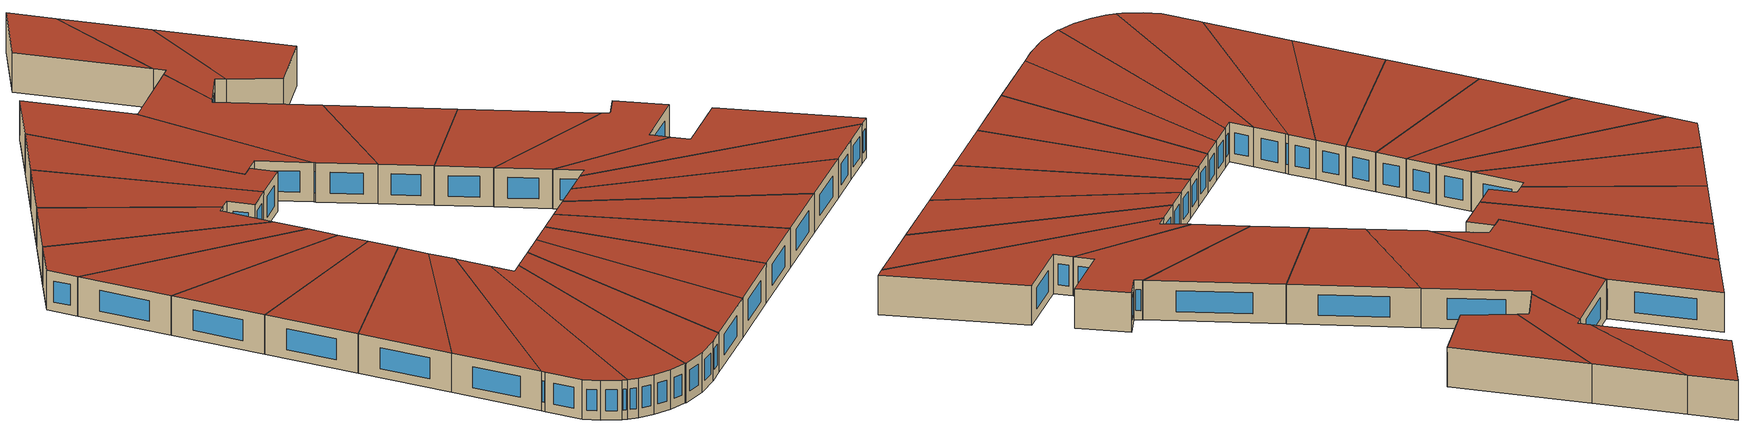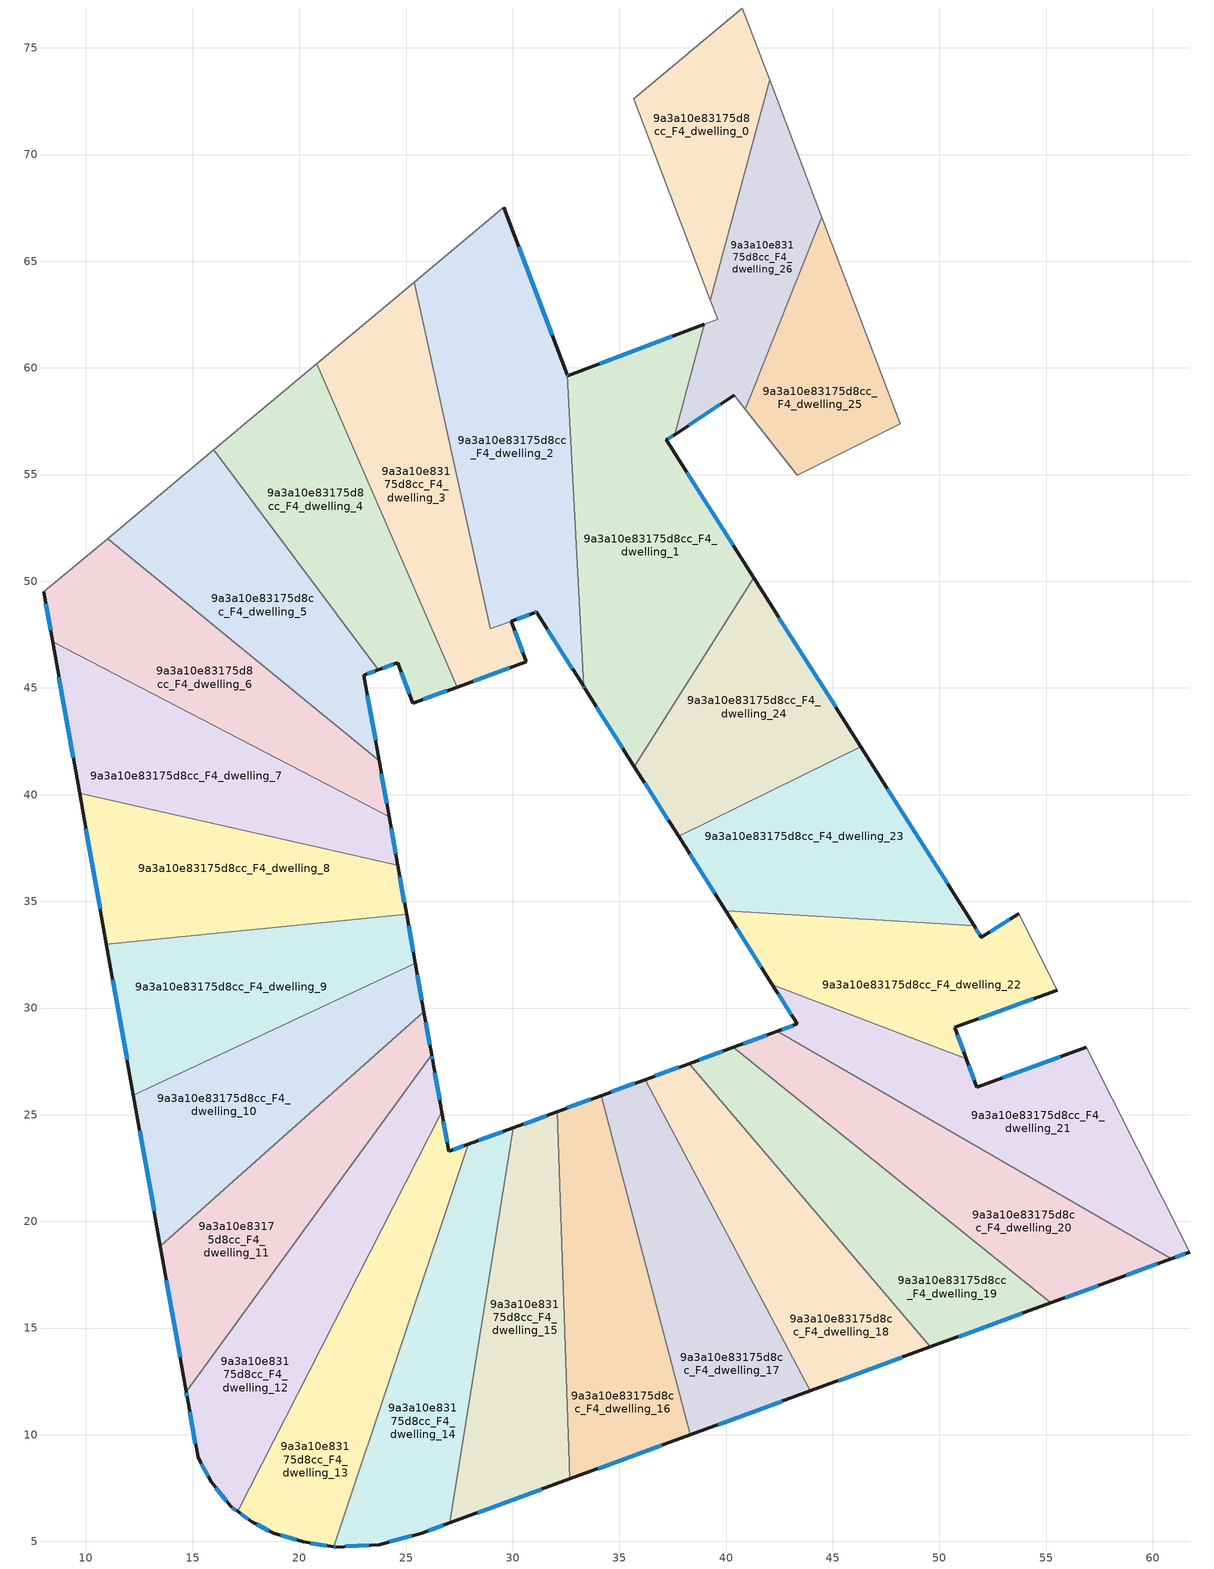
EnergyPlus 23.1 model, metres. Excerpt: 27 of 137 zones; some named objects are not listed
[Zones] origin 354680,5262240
9a3a10e83175d8cc_F4_dwelling_0
 floor to 9a3a10e83175d8cc_F3_dwelling_0 (EU_floor_Construction): 40.77,76.87 42.04,73.51 39.27,63.17 35.68,72.62 z12
 wall adiabatic (EU_wall_Construction): 42.04,73.51 40.77,76.87 35.68,72.62 39.27,63.17 z12:15
 wall to 9a3a10e83175d8cc_F4_dwelling_26 (EU_wall_Construction): 39.27,63.17 42.04,73.51 z12:15
 roof outside (EU_roof_Construction): 39.27,63.17 42.04,73.51 40.77,76.87 35.68,72.62 z15
9a3a10e83175d8cc_F4_dwelling_1
 floor to 9a3a10e83175d8cc_F3_dwelling_1 (EU_floor_Construction): 38.97,62.04 37.58,56.88 37.2,56.63 41.3,50.16 35.7,41.32 33.38,44.99 33.32,45.08 32.55,59.69 32.58,59.63 z12
 wall outside (EU_wall_Construction): 38.97,62.04 32.58,59.63 32.55,59.69 / 41.3,50.16 37.2,56.63 37.58,56.88 / 33.32,45.08 33.38,44.99 35.7,41.32 z12:15
 wall to 9a3a10e83175d8cc_F4_dwelling_2 (EU_wall_Construction): 32.55,59.69 33.32,45.08 z12:15
 wall to 9a3a10e83175d8cc_F4_dwelling_24 (EU_wall_Construction): 35.7,41.32 41.3,50.16 z12:15
 wall to 9a3a10e83175d8cc_F4_dwelling_26 (EU_wall_Construction): 37.58,56.88 38.97,62.04 z12:15
 window (EU_Window_Construction): 32.57,59.65 32.56,59.68 / 37.47,61.48 34.08,60.2 / 37.29,56.69 37.49,56.82 / 40.34,51.68 38.17,55.11 / 33.92,44.12 35.15,42.18 / 33.33,45.06 33.36,45.01 z12.7:14.3
 roof outside (EU_roof_Construction): 35.7,41.32 41.3,50.16 37.2,56.63 37.58,56.88 38.97,62.04 32.58,59.63 32.55,59.69 33.32,45.08 33.38,44.99 z15
9a3a10e83175d8cc_F4_dwelling_10
 floor to 9a3a10e83175d8cc_F3_dwelling_10 (EU_floor_Construction): 25.43,32.1 25.84,29.82 13.48,18.83 12.22,25.91 z12
 wall outside (EU_wall_Construction): 25.84,29.82 25.43,32.1 / 12.22,25.91 13.48,18.83 z12:15
 wall to 9a3a10e83175d8cc_F4_dwelling_11 (EU_wall_Construction): 13.48,18.83 25.84,29.82 z12:15
 wall to 9a3a10e83175d8cc_F4_dwelling_9 (EU_wall_Construction): 25.43,32.1 12.22,25.91 z12:15
 window (EU_Window_Construction): 25.74,30.35 25.53,31.57 / 12.52,24.25 13.19,20.49 z12.7:14.3
 roof outside (EU_roof_Construction): 25.84,29.82 25.43,32.1 12.22,25.91 13.48,18.83 z15
9a3a10e83175d8cc_F4_dwelling_11
 floor to 9a3a10e83175d8cc_F3_dwelling_11 (EU_floor_Construction): 25.84,29.82 26.2,27.8 14.7,12.02 13.48,18.83 z12
 wall outside (EU_wall_Construction): 26.2,27.8 25.84,29.82 / 13.48,18.83 14.7,12.02 z12:15
 wall to 9a3a10e83175d8cc_F4_dwelling_12 (EU_wall_Construction): 14.7,12.02 26.2,27.8 z12:15
 window (EU_Window_Construction): 26.11,28.27 25.92,29.34 / 13.77,17.23 14.41,13.62 z12.7:14.3
 roof outside (EU_roof_Construction): 14.7,12.02 26.2,27.8 25.84,29.82 13.48,18.83 z15
9a3a10e83175d8cc_F4_dwelling_12
 floor to 9a3a10e83175d8cc_F3_dwelling_12 (EU_floor_Construction): 26.2,27.8 26.24,27.53 26.67,25.14 17.1,6.41 16.78,6.64 15.87,7.79 15.25,8.91 14.74,11.75 14.7,12.02 z12
 wall outside (EU_wall_Construction): 14.7,12.02 14.74,11.75 15.25,8.91 15.87,7.79 16.78,6.64 17.1,6.41 / 26.67,25.14 26.24,27.53 26.2,27.8 z12:15
 wall to 9a3a10e83175d8cc_F4_dwelling_13 (EU_wall_Construction): 17.1,6.41 26.67,25.14 z12:15
 window (EU_Window_Construction): 14.86,11.08 15.13,9.58 / 14.71,11.96 14.73,11.81 / 26.23,27.59 26.21,27.73 / 26.57,25.7 26.34,26.97 / 16.86,6.59 17.03,6.46 / 16.08,7.52 16.57,6.91 / 15.4,8.65 15.72,8.05 z12.7:14.3
 roof outside (EU_roof_Construction): 17.1,6.41 26.67,25.14 26.24,27.53 26.2,27.8 14.7,12.02 14.74,11.75 15.25,8.91 15.87,7.79 16.78,6.64 z15
9a3a10e83175d8cc_F4_dwelling_13
 floor to 9a3a10e83175d8cc_F3_dwelling_13 (EU_floor_Construction): 26.67,25.14 27,23.28 27.92,23.61 21.62,4.75 20.19,4.98 18.81,5.38 17.77,5.93 17.1,6.41 z12
 wall outside (EU_wall_Construction): 17.1,6.41 17.77,5.93 18.81,5.38 20.19,4.98 21.62,4.75 / 27.92,23.61 27,23.28 26.67,25.14 z12:15
 wall to 9a3a10e83175d8cc_F4_dwelling_14 (EU_wall_Construction): 21.62,4.75 27.92,23.61 z12:15
 window (EU_Window_Construction): 18.01,5.8 18.56,5.51 / 17.26,6.3 17.61,6.04 / 26.92,23.72 26.75,24.7 / 27.7,23.53 27.22,23.36 / 20.53,4.92 21.29,4.8 / 19.13,5.28 19.87,5.07 z12.7:14.3
 roof outside (EU_roof_Construction): 21.62,4.75 27.92,23.61 27,23.28 26.67,25.14 17.1,6.41 17.77,5.93 18.81,5.38 20.19,4.98 z15
9a3a10e83175d8cc_F4_dwelling_14
 floor to 9a3a10e83175d8cc_F3_dwelling_14 (EU_floor_Construction): 30.02,24.38 27.05,5.87 25.73,5.38 23.74,4.86 21.7,4.74 21.62,4.75 27.92,23.61 z12
 wall outside (EU_wall_Construction): 21.62,4.75 21.7,4.74 23.74,4.86 25.73,5.38 27.05,5.87 / 30.02,24.38 27.92,23.61 z12:15
 wall to 9a3a10e83175d8cc_F4_dwelling_15 (EU_wall_Construction): 27.05,5.87 30.02,24.38 z12:15
 window (EU_Window_Construction): 22.18,4.77 23.26,4.83 / 21.64,4.75 21.68,4.74 / 29.53,24.2 28.41,23.79 / 26.04,5.5 26.74,5.75 / 24.21,4.98 25.27,5.26 z12.7:14.3
 roof outside (EU_roof_Construction): 27.05,5.87 30.02,24.38 27.92,23.61 21.62,4.75 21.7,4.74 23.74,4.86 25.73,5.38 z15
9a3a10e83175d8cc_F4_dwelling_15
 floor to 9a3a10e83175d8cc_F3_dwelling_15 (EU_floor_Construction): 32.08,25.14 32.68,7.93 27.05,5.87 30.02,24.38 z12
 wall outside (EU_wall_Construction): 32.08,25.14 30.02,24.38 / 27.05,5.87 32.68,7.93 z12:15
 wall to 9a3a10e83175d8cc_F4_dwelling_16 (EU_wall_Construction): 32.68,7.93 32.08,25.14 z12:15
 window (EU_Window_Construction): 31.6,24.96 30.51,24.56 / 28.37,6.35 31.36,7.44 z12.7:14.3
 roof outside (EU_roof_Construction): 32.68,7.93 32.08,25.14 30.02,24.38 27.05,5.87 z15
9a3a10e83175d8cc_F4_dwelling_16
 floor to 9a3a10e83175d8cc_F3_dwelling_16 (EU_floor_Construction): 34.14,25.89 38.31,9.99 32.68,7.93 32.08,25.14 z12
 wall outside (EU_wall_Construction): 34.14,25.89 32.08,25.14 / 32.68,7.93 38.31,9.99 z12:15
 wall to 9a3a10e83175d8cc_F4_dwelling_17 (EU_wall_Construction): 38.31,9.99 34.14,25.89 z12:15
 window (EU_Window_Construction): 33.66,25.71 32.57,25.31 / 34,8.41 36.99,9.51 z12.7:14.3
 roof outside (EU_roof_Construction): 38.31,9.99 34.14,25.89 32.08,25.14 32.68,7.93 z15
9a3a10e83175d8cc_F4_dwelling_17
 floor to 9a3a10e83175d8cc_F3_dwelling_17 (EU_floor_Construction): 36.2,26.64 43.95,12.05 38.31,9.99 34.14,25.89 z12
 wall outside (EU_wall_Construction): 36.2,26.64 34.14,25.89 / 38.31,9.99 43.95,12.05 z12:15
 wall to 9a3a10e83175d8cc_F4_dwelling_18 (EU_wall_Construction): 43.95,12.05 36.2,26.64 z12:15
 window (EU_Window_Construction): 35.72,26.47 34.63,26.07 / 39.64,10.47 42.62,11.57 z12.7:14.3
 roof outside (EU_roof_Construction): 43.95,12.05 36.2,26.64 34.14,25.89 38.31,9.99 z15
9a3a10e83175d8cc_F4_dwelling_18
 floor to 9a3a10e83175d8cc_F3_dwelling_18 (EU_floor_Construction): 38.27,27.4 49.58,14.12 43.95,12.05 36.2,26.64 z12
 wall outside (EU_wall_Construction): 38.27,27.4 36.2,26.64 / 43.95,12.05 49.58,14.12 z12:15
 wall to 9a3a10e83175d8cc_F4_dwelling_19 (EU_wall_Construction): 49.58,14.12 38.27,27.4 z12:15
 window (EU_Window_Construction): 37.78,27.22 36.69,26.82 / 45.27,12.54 48.26,13.63 z12.7:14.3
 roof outside (EU_roof_Construction): 49.58,14.12 38.27,27.4 36.2,26.64 43.95,12.05 z15
9a3a10e83175d8cc_F4_dwelling_19
 floor to 9a3a10e83175d8cc_F3_dwelling_19 (EU_floor_Construction): 55.21,16.18 49.58,14.12 38.27,27.4 40.33,28.15 z12
 wall outside (EU_wall_Construction): 40.33,28.15 38.27,27.4 / 49.58,14.12 55.21,16.18 z12:15
 wall to 9a3a10e83175d8cc_F4_dwelling_20 (EU_wall_Construction): 55.21,16.18 40.33,28.15 z12:15
 window (EU_Window_Construction): 39.84,27.98 38.75,27.58 / 50.9,14.6 53.89,15.69 z12.7:14.3
 roof outside (EU_roof_Construction): 55.21,16.18 40.33,28.15 38.27,27.4 49.58,14.12 z15
9a3a10e83175d8cc_F4_dwelling_2
 floor to 9a3a10e83175d8cc_F3_dwelling_2 (EU_floor_Construction): 29.58,67.53 32.55,59.69 33.32,45.08 31.11,48.56 31.03,48.54 28.95,47.78 25.39,64.02 z12
 wall outside (EU_wall_Construction): 29.94,48.14 31.03,48.54 31.11,48.56 33.32,45.08 / 32.55,59.69 29.58,67.53 z12:15
 wall to 9a3a10e83175d8cc_F4_dwelling_3 (EU_wall_Construction): 28.95,47.78 29.93,48.14 / 25.39,64.02 28.95,47.79 z12:15
 wall adiabatic (EU_wall_Construction): 29.58,67.53 25.39,64.02 z12:15
 window (EU_Window_Construction): 31.05,48.54 31.09,48.56 / 30.19,48.23 30.78,48.44 / 31.86,61.53 30.28,65.69 / 31.63,47.74 32.8,45.9 z12.7:14.3
 roof outside (EU_roof_Construction): 33.32,45.08 32.55,59.69 29.58,67.53 25.39,64.02 28.95,47.79 29.93,48.14 31.03,48.54 31.11,48.56 z15
9a3a10e83175d8cc_F4_dwelling_20
 floor to 9a3a10e83175d8cc_F3_dwelling_20 (EU_floor_Construction): 60.85,18.24 58.12,17.25 55.21,16.18 40.33,28.15 42.39,28.91 z12
 wall outside (EU_wall_Construction): 42.39,28.91 40.33,28.15 / 55.21,16.18 58.12,17.25 60.85,18.24 z12:15
 wall to 9a3a10e83175d8cc_F4_dwelling_21 (EU_wall_Construction): 60.85,18.24 42.39,28.91 z12:15
 window (EU_Window_Construction): 41.9,28.73 40.81,28.33 / 58.77,17.48 60.21,18 / 55.9,16.43 57.44,16.99 z12.7:14.3
 roof outside (EU_roof_Construction): 60.85,18.24 42.39,28.91 40.33,28.15 55.21,16.18 58.12,17.25 z15
9a3a10e83175d8cc_F4_dwelling_21
 floor to 9a3a10e83175d8cc_F3_dwelling_21 (EU_floor_Construction): 56.87,28.16 61.73,18.56 60.85,18.24 42.39,28.91 43.34,29.25 42.17,31.09 51.26,27.63 51.76,26.29 z12
 wall outside (EU_wall_Construction): 60.85,18.24 61.73,18.56 / 42.17,31.09 43.34,29.25 42.39,28.91 / 56.87,28.16 51.76,26.29 51.26,27.63 z12:15
 wall adiabatic (EU_wall_Construction): 61.73,18.56 56.87,28.16 z12:15
 wall to 9a3a10e83175d8cc_F4_dwelling_22 (EU_wall_Construction): 51.26,27.63 42.17,31.09 z12:15
 window (EU_Window_Construction): 61.06,18.31 61.52,18.48 / 43.11,29.17 42.61,28.99 / 42.45,30.66 43.06,29.69 / 51.64,26.6 51.37,27.32 / 55.67,27.72 52.96,26.73 z12.7:14.3
 roof outside (EU_roof_Construction): 61.73,18.56 56.87,28.16 51.76,26.29 51.26,27.63 42.17,31.09 43.34,29.25 42.39,28.91 60.85,18.24 z15
9a3a10e83175d8cc_F4_dwelling_22
 floor to 9a3a10e83175d8cc_F3_dwelling_22 (EU_floor_Construction): 53.71,34.41 55.52,30.84 50.72,29.09 51.26,27.63 42.17,31.09 39.98,34.56 51.63,33.85 51.97,33.31 z12
 wall outside (EU_wall_Construction): 51.26,27.63 50.72,29.09 55.52,30.84 / 39.98,34.56 42.17,31.09 / 53.71,34.41 51.97,33.31 51.63,33.85 z12:15
 wall adiabatic (EU_wall_Construction): 55.52,30.84 53.71,34.41 z12:15
 wall to 9a3a10e83175d8cc_F4_dwelling_23 (EU_wall_Construction): 51.63,33.85 39.98,34.56 z12:15
 window (EU_Window_Construction): 51.84,29.5 54.39,30.43 / 51.13,27.98 50.84,28.75 / 40.49,33.74 41.66,31.9 / 51.89,33.44 51.71,33.72 / 53.3,34.15 52.38,33.57 z12.7:14.3
 roof outside (EU_roof_Construction): 55.52,30.84 53.71,34.41 51.97,33.31 51.63,33.85 39.98,34.56 42.17,31.09 51.26,27.63 50.72,29.09 z15
9a3a10e83175d8cc_F4_dwelling_23
 floor to 9a3a10e83175d8cc_F3_dwelling_23 (EU_floor_Construction): 46.31,42.25 51.63,33.85 39.98,34.56 37.77,38.04 z12
 wall outside (EU_wall_Construction): 37.77,38.04 39.98,34.56 / 51.63,33.85 46.31,42.25 z12:15
 wall to 9a3a10e83175d8cc_F4_dwelling_24 (EU_wall_Construction): 46.31,42.25 37.77,38.04 z12:15
 window (EU_Window_Construction): 38.29,37.22 39.46,35.38 / 50.38,35.82 47.56,40.28 z12.7:14.3
 roof outside (EU_roof_Construction): 51.63,33.85 46.31,42.25 37.77,38.04 39.98,34.56 z15
9a3a10e83175d8cc_F4_dwelling_24
 floor to 9a3a10e83175d8cc_F3_dwelling_24 (EU_floor_Construction): 41.3,50.16 46.31,42.25 37.77,38.04 35.7,41.32 z12
 wall outside (EU_wall_Construction): 35.7,41.32 37.77,38.04 / 46.31,42.25 41.3,50.16 z12:15
 window (EU_Window_Construction): 36.19,40.55 37.29,38.81 / 45.13,44.11 42.48,48.3 z12.7:14.3
 roof outside (EU_roof_Construction): 46.31,42.25 41.3,50.16 35.7,41.32 37.77,38.04 z15
9a3a10e83175d8cc_F4_dwelling_25
 floor to 9a3a10e83175d8cc_F3_dwelling_25 (EU_floor_Construction): 44.49,67.07 48.16,57.39 43.33,54.98 40.9,58.07 z12
 wall adiabatic (EU_wall_Construction): 40.9,58.07 43.33,54.98 48.16,57.39 44.49,67.07 z12:15
 wall to 9a3a10e83175d8cc_F4_dwelling_26 (EU_wall_Construction): 44.49,67.07 40.9,58.07 z12:15
 roof outside (EU_roof_Construction): 48.16,57.39 44.49,67.07 40.9,58.07 43.33,54.98 z15
9a3a10e83175d8cc_F4_dwelling_26
 floor to 9a3a10e83175d8cc_F3_dwelling_26 (EU_floor_Construction): 42.04,73.51 44.49,67.07 40.9,58.07 40.39,58.73 37.58,56.88 38.97,62.04 39.6,62.29 39.27,63.17 z12
 wall outside (EU_wall_Construction): 37.58,56.88 40.39,58.73 z12:15
 wall adiabatic (EU_wall_Construction): 39.27,63.17 39.6,62.29 38.97,62.04 / 44.49,67.07 42.04,73.51 / 40.39,58.73 40.9,58.07 z12:15
 window (EU_Window_Construction): 38.24,57.31 39.73,58.29 z12.7:14.3
 roof outside (EU_roof_Construction): 40.9,58.07 44.49,67.07 42.04,73.51 39.27,63.17 39.6,62.29 38.97,62.04 37.58,56.88 40.39,58.73 z15
9a3a10e83175d8cc_F4_dwelling_3
 floor to 9a3a10e83175d8cc_F3_dwelling_3 (EU_floor_Construction): 25.39,64.02 28.95,47.78 29.93,48.14 30.63,46.23 27.4,45.04 20.8,60.19 z12
 wall outside (EU_wall_Construction): 27.4,45.04 30.63,46.23 29.93,48.14 z12:15
 wall to 9a3a10e83175d8cc_F4_dwelling_4 (EU_wall_Construction): 20.8,60.19 27.4,45.04 z12:15
 wall adiabatic (EU_wall_Construction): 25.39,64.02 20.8,60.19 z12:15
 window (EU_Window_Construction): 28.15,45.32 29.87,45.95 / 30.47,46.68 30.1,47.69 z12.7:14.3
 roof outside (EU_roof_Construction): 30.63,46.23 29.93,48.14 28.95,47.78 25.39,64.02 20.8,60.19 27.4,45.04 z15
9a3a10e83175d8cc_F4_dwelling_4
 floor to 9a3a10e83175d8cc_F3_dwelling_4 (EU_floor_Construction): 20.8,60.19 27.4,45.04 25.31,44.28 24.62,46.19 23.69,45.85 15.99,56.16 z12
 wall outside (EU_wall_Construction): 23.69,45.85 24.62,46.19 25.31,44.28 27.4,45.04 z12:15
 wall to 9a3a10e83175d8cc_F4_dwelling_5 (EU_wall_Construction): 15.99,56.16 23.69,45.85 z12:15
 wall adiabatic (EU_wall_Construction): 20.8,60.19 15.99,56.16 z12:15
 window (EU_Window_Construction): 25.8,44.46 26.91,44.86 / 24.78,45.74 25.15,44.73 / 23.9,45.93 24.4,46.11 z12.7:14.3
 roof outside (EU_roof_Construction): 27.4,45.04 20.8,60.19 15.99,56.16 23.69,45.85 24.62,46.19 25.31,44.28 z15
9a3a10e83175d8cc_F4_dwelling_5
 floor to 9a3a10e83175d8cc_F3_dwelling_5 (EU_floor_Construction): 15.99,56.16 23.69,45.85 23.03,45.61 23.74,41.6 11.01,52 z12
 wall outside (EU_wall_Construction): 23.74,41.6 23.03,45.61 23.69,45.85 z12:15
 wall to 9a3a10e83175d8cc_F4_dwelling_6 (EU_wall_Construction): 11.01,52 23.74,41.6 z12:15
 wall adiabatic (EU_wall_Construction): 15.99,56.16 11.01,52 z12:15
 window (EU_Window_Construction): 23.18,45.66 23.53,45.79 / 23.57,42.54 23.19,44.66 z12.7:14.3
 roof outside (EU_roof_Construction): 23.74,41.6 23.03,45.61 23.69,45.85 15.99,56.16 11.01,52 z15
9a3a10e83175d8cc_F4_dwelling_6
 floor to 9a3a10e83175d8cc_F3_dwelling_6 (EU_floor_Construction): 23.74,41.6 24.21,38.97 8.44,47.16 8.02,49.5 11.01,52 z12
 wall outside (EU_wall_Construction): 24.21,38.97 23.74,41.6 / 8.02,49.5 8.44,47.16 z12:15
 wall to 9a3a10e83175d8cc_F4_dwelling_7 (EU_wall_Construction): 8.44,47.16 24.21,38.97 z12:15
 wall adiabatic (EU_wall_Construction): 11.01,52 8.02,49.5 z12:15
 window (EU_Window_Construction): 24.1,39.59 23.85,40.98 / 8.12,48.95 8.34,47.71 z12.7:14.3
 roof outside (EU_roof_Construction): 24.21,38.97 23.74,41.6 11.01,52 8.02,49.5 8.44,47.16 z15
9a3a10e83175d8cc_F4_dwelling_7
 floor to 9a3a10e83175d8cc_F3_dwelling_7 (EU_floor_Construction): 24.21,38.97 24.61,36.68 9.7,40.08 8.44,47.16 z12
 wall outside (EU_wall_Construction): 24.61,36.68 24.21,38.97 / 8.44,47.16 9.7,40.08 z12:15
 wall to 9a3a10e83175d8cc_F4_dwelling_8 (EU_wall_Construction): 9.7,40.08 24.61,36.68 z12:15
 window (EU_Window_Construction): 24.52,37.22 24.3,38.43 / 8.74,45.49 9.4,41.74 z12.7:14.3
 roof outside (EU_roof_Construction): 24.61,36.68 24.21,38.97 8.44,47.16 9.7,40.08 z15
9a3a10e83175d8cc_F4_dwelling_8
 floor to 9a3a10e83175d8cc_F3_dwelling_8 (EU_floor_Construction): 24.61,36.68 25.02,34.39 10.96,32.99 9.7,40.08 z12
 wall outside (EU_wall_Construction): 25.02,34.39 24.61,36.68 / 9.7,40.08 10.96,32.99 z12:15
 wall to 9a3a10e83175d8cc_F4_dwelling_9 (EU_wall_Construction): 10.96,32.99 25.02,34.39 z12:15
 window (EU_Window_Construction): 24.93,34.93 24.71,36.14 / 10,38.41 10.66,34.66 z12.7:14.3
 roof outside (EU_roof_Construction): 25.02,34.39 24.61,36.68 9.7,40.08 10.96,32.99 z15
9a3a10e83175d8cc_F4_dwelling_9
 floor to 9a3a10e83175d8cc_F3_dwelling_9 (EU_floor_Construction): 25.02,34.39 25.43,32.1 12.22,25.91 10.96,32.99 z12
 wall outside (EU_wall_Construction): 25.43,32.1 25.02,34.39 / 10.96,32.99 12.22,25.91 z12:15
 window (EU_Window_Construction): 25.33,32.64 25.12,33.86 / 11.26,31.33 11.93,27.57 z12.7:14.3
 roof outside (EU_roof_Construction): 25.43,32.1 25.02,34.39 10.96,32.99 12.22,25.91 z15
[Building]
EU S2 Campaign: North Axis=0; Terrain=City; Solar Distribution=FullExterior
[Site:Location]
Budapest.Ferenc.Liszt.Intl.AP: Latitude=47.437; Longitude=19.256; Time Zone=1; Elevation=185
[SizingPeriod:WeatherFileDays]
AnnualSizingPeriod: Begin Month=1; Begin Day of Month=1; End Month=12; End Day of Month=31; Day of Week for Start Day=Monday; Use Weather File Daylight Saving Period=No; Use Weather File Rain and Snow Indicators=No
[MATERIAL]
EU_InternalMass_Material: Roughness=MediumRough; Thickness=0.1; Conductivity=1; Density=1800; Specific Heat=900; Thermal Absorptance=0.9; Solar Absorptance=0.7; Visible Absorptance=0.7
[MATERIAL:NOMASS] Roughness=MediumRough; Thermal Absorptance=0.9; Solar Absorptance=0.7; Visible Absorptance=0.7
Name | Thermal Resistance
EU_wall_NoMass | 0.832559
EU_roof_NoMass | 1.39638
EU_floor_NoMass | 0.872794
[WINDOWMATERIAL:SIMPLEGLAZINGSYSTEM]
EU_Window_SimpleGlazing: UFactor=2.79869; Solar Heat Gain Coefficient=0.75; Visible Transmittance=0.75
[CONSTRUCTION]
EU_wall_Construction: EU_wall_NoMass
EU_roof_Construction: EU_roof_NoMass
EU_floor_Construction: EU_floor_NoMass
EU_Window_Construction: EU_Window_SimpleGlazing
EU_InternalMass_Construction: EU_InternalMass_Material
[ZONE] Type=1; Multiplier=1; Ceiling Height=autocalculate; Floor Area=autocalculate; Part of Total Floor Area=Yes
Name | Volume
9a3a10e83175d8cc_F4_dwelling_0 | 128.708
9a3a10e83175d8cc_F4_dwelling_1 | 317.992
9a3a10e83175d8cc_F4_dwelling_10 | 201.113
9a3a10e83175d8cc_F4_dwelling_11 | 189.413
9a3a10e83175d8cc_F4_dwelling_12 | 212.826
9a3a10e83175d8cc_F4_dwelling_13; 9a3a10e83175d8cc_F4_dwelling_5 | 201.116
9a3a10e83175d8cc_F4_dwelling_14 | 201.137
9a3a10e83175d8cc_F4_dwelling_15 | 201.143
9a3a10e83175d8cc_F4_dwelling_16 | 201.108
9a3a10e83175d8cc_F4_dwelling_17 | 201.131
9a3a10e83175d8cc_F4_dwelling_18 | 201.117
9a3a10e83175d8cc_F4_dwelling_19 | 201.104
9a3a10e83175d8cc_F4_dwelling_2 | 294.99
9a3a10e83175d8cc_F4_dwelling_20 | 201.127
9a3a10e83175d8cc_F4_dwelling_21 | 222.108
9a3a10e83175d8cc_F4_dwelling_22 | 181.584
9a3a10e83175d8cc_F4_dwelling_23 | 199.7
9a3a10e83175d8cc_F4_dwelling_24 | 187.812
9a3a10e83175d8cc_F4_dwelling_25 | 132.708
9a3a10e83175d8cc_F4_dwelling_26 | 137.342
9a3a10e83175d8cc_F4_dwelling_3 | 208.362
9a3a10e83175d8cc_F4_dwelling_4 | 201.103
9a3a10e83175d8cc_F4_dwelling_6 | 201.129
9a3a10e83175d8cc_F4_dwelling_7 | 201.11
9a3a10e83175d8cc_F4_dwelling_8 | 201.157
9a3a10e83175d8cc_F4_dwelling_9 | 201.156
[INTERNALMASS] Construction=EU_InternalMass_Construction
Name | Zone or ZoneList | Surface Area
9a3a10e83175d8cc_F4_dwelling_0_EU_InternalMass | 9a3a10e83175d8cc_F4_dwelling_0 | 42.903
9a3a10e83175d8cc_F4_dwelling_1_EU_InternalMass | 9a3a10e83175d8cc_F4_dwelling_1 | 106.006
9a3a10e83175d8cc_F4_dwelling_2_EU_InternalMass | 9a3a10e83175d8cc_F4_dwelling_2 | 98.3212
9a3a10e83175d8cc_F4_dwelling_3_EU_InternalMass | 9a3a10e83175d8cc_F4_dwelling_3 | 69.4542
9a3a10e83175d8cc_F4_dwelling_4_EU_InternalMass | 9a3a10e83175d8cc_F4_dwelling_4 | 67.0344
9a3a10e83175d8cc_F4_dwelling_5_EU_InternalMass | 9a3a10e83175d8cc_F4_dwelling_5 | 67.0388
9a3a10e83175d8cc_F4_dwelling_6_EU_InternalMass | 9a3a10e83175d8cc_F4_dwelling_6 | 67.0428
9a3a10e83175d8cc_F4_dwelling_7_EU_InternalMass | 9a3a10e83175d8cc_F4_dwelling_7 | 67.0368
9a3a10e83175d8cc_F4_dwelling_8_EU_InternalMass | 9a3a10e83175d8cc_F4_dwelling_8 | 67.0524
9a3a10e83175d8cc_F4_dwelling_9_EU_InternalMass | 9a3a10e83175d8cc_F4_dwelling_9 | 67.0522
9a3a10e83175d8cc_F4_dwelling_10_EU_InternalMass | 9a3a10e83175d8cc_F4_dwelling_10 | 67.0375
9a3a10e83175d8cc_F4_dwelling_11_EU_InternalMass | 9a3a10e83175d8cc_F4_dwelling_11 | 63.1312
9a3a10e83175d8cc_F4_dwelling_12_EU_InternalMass | 9a3a10e83175d8cc_F4_dwelling_12 | 70.9498
9a3a10e83175d8cc_F4_dwelling_13_EU_InternalMass | 9a3a10e83175d8cc_F4_dwelling_13 | 67.0388
9a3a10e83175d8cc_F4_dwelling_14_EU_InternalMass | 9a3a10e83175d8cc_F4_dwelling_14 | 67.0455
9a3a10e83175d8cc_F4_dwelling_15_EU_InternalMass | 9a3a10e83175d8cc_F4_dwelling_15 | 67.0476
9a3a10e83175d8cc_F4_dwelling_16_EU_InternalMass | 9a3a10e83175d8cc_F4_dwelling_16 | 67.0362
9a3a10e83175d8cc_F4_dwelling_17_EU_InternalMass | 9a3a10e83175d8cc_F4_dwelling_17 | 67.0437
9a3a10e83175d8cc_F4_dwelling_18_EU_InternalMass | 9a3a10e83175d8cc_F4_dwelling_18 | 67.0392
9a3a10e83175d8cc_F4_dwelling_19_EU_InternalMass | 9a3a10e83175d8cc_F4_dwelling_19 | 67.0346
9a3a10e83175d8cc_F4_dwelling_20_EU_InternalMass | 9a3a10e83175d8cc_F4_dwelling_20 | 67.0422
9a3a10e83175d8cc_F4_dwelling_21_EU_InternalMass | 9a3a10e83175d8cc_F4_dwelling_21 | 74.0344
9a3a10e83175d8cc_F4_dwelling_22_EU_InternalMass | 9a3a10e83175d8cc_F4_dwelling_22 | 60.5286
9a3a10e83175d8cc_F4_dwelling_23_EU_InternalMass | 9a3a10e83175d8cc_F4_dwelling_23 | 66.5668
9a3a10e83175d8cc_F4_dwelling_24_EU_InternalMass | 9a3a10e83175d8cc_F4_dwelling_24 | 62.6039
9a3a10e83175d8cc_F4_dwelling_25_EU_InternalMass | 9a3a10e83175d8cc_F4_dwelling_25 | 44.2367
9a3a10e83175d8cc_F4_dwelling_26_EU_InternalMass | 9a3a10e83175d8cc_F4_dwelling_26 | 45.7807
[OTHEREQUIPMENT] Fuel Type=Electricity; Design Level Calculation Method=Watts/Area; Power per Zone Floor Area=1; Fraction Latent=0; Fraction Radiant=0; Fraction Lost=0; Carbon Dioxide Generation Rate=0; EndUse Subcategory=EU_Step8_InternalGains
Name | Zone or ZoneList or Space or SpaceList | Schedule
EU_Step8_InternalGain_9a3a10e83175d8cc_F4_dwelling_0_f000 | 9a3a10e83175d8cc_F4_dwelling_0 | EU_Step8_GainSchedule_9a3a10e83175d8cc_F4_dwelling_0_f000
EU_Step8_InternalGain_9a3a10e83175d8cc_F4_dwelling_1_f000 | 9a3a10e83175d8cc_F4_dwelling_1 | EU_Step8_GainSchedule_9a3a10e83175d8cc_F4_dwelling_1_f000
EU_Step8_InternalGain_9a3a10e83175d8cc_F4_dwelling_2_f000 | 9a3a10e83175d8cc_F4_dwelling_2 | EU_Step8_GainSchedule_9a3a10e83175d8cc_F4_dwelling_2_f000
EU_Step8_InternalGain_9a3a10e83175d8cc_F4_dwelling_3_f000 | 9a3a10e83175d8cc_F4_dwelling_3 | EU_Step8_GainSchedule_9a3a10e83175d8cc_F4_dwelling_3_f000
EU_Step8_InternalGain_9a3a10e83175d8cc_F4_dwelling_4_f000 | 9a3a10e83175d8cc_F4_dwelling_4 | EU_Step8_GainSchedule_9a3a10e83175d8cc_F4_dwelling_4_f000
EU_Step8_InternalGain_9a3a10e83175d8cc_F4_dwelling_5_f000 | 9a3a10e83175d8cc_F4_dwelling_5 | EU_Step8_GainSchedule_9a3a10e83175d8cc_F4_dwelling_5_f000
EU_Step8_InternalGain_9a3a10e83175d8cc_F4_dwelling_6_f000 | 9a3a10e83175d8cc_F4_dwelling_6 | EU_Step8_GainSchedule_9a3a10e83175d8cc_F4_dwelling_6_f000
EU_Step8_InternalGain_9a3a10e83175d8cc_F4_dwelling_7_f000 | 9a3a10e83175d8cc_F4_dwelling_7 | EU_Step8_GainSchedule_9a3a10e83175d8cc_F4_dwelling_7_f000
EU_Step8_InternalGain_9a3a10e83175d8cc_F4_dwelling_8_f000 | 9a3a10e83175d8cc_F4_dwelling_8 | EU_Step8_GainSchedule_9a3a10e83175d8cc_F4_dwelling_8_f000
EU_Step8_InternalGain_9a3a10e83175d8cc_F4_dwelling_9_f000 | 9a3a10e83175d8cc_F4_dwelling_9 | EU_Step8_GainSchedule_9a3a10e83175d8cc_F4_dwelling_9_f000
EU_Step8_InternalGain_9a3a10e83175d8cc_F4_dwelling_10_f000 | 9a3a10e83175d8cc_F4_dwelling_10 | EU_Step8_GainSchedule_9a3a10e83175d8cc_F4_dwelling_10_f000
EU_Step8_InternalGain_9a3a10e83175d8cc_F4_dwelling_11_f000 | 9a3a10e83175d8cc_F4_dwelling_11 | EU_Step8_GainSchedule_9a3a10e83175d8cc_F4_dwelling_11_f000
EU_Step8_InternalGain_9a3a10e83175d8cc_F4_dwelling_12_f000 | 9a3a10e83175d8cc_F4_dwelling_12 | EU_Step8_GainSchedule_9a3a10e83175d8cc_F4_dwelling_12_f000
EU_Step8_InternalGain_9a3a10e83175d8cc_F4_dwelling_13_f000 | 9a3a10e83175d8cc_F4_dwelling_13 | EU_Step8_GainSchedule_9a3a10e83175d8cc_F4_dwelling_13_f000
EU_Step8_InternalGain_9a3a10e83175d8cc_F4_dwelling_14_f000 | 9a3a10e83175d8cc_F4_dwelling_14 | EU_Step8_GainSchedule_9a3a10e83175d8cc_F4_dwelling_14_f000
EU_Step8_InternalGain_9a3a10e83175d8cc_F4_dwelling_15_f000 | 9a3a10e83175d8cc_F4_dwelling_15 | EU_Step8_GainSchedule_9a3a10e83175d8cc_F4_dwelling_15_f000
EU_Step8_InternalGain_9a3a10e83175d8cc_F4_dwelling_16_f000 | 9a3a10e83175d8cc_F4_dwelling_16 | EU_Step8_GainSchedule_9a3a10e83175d8cc_F4_dwelling_16_f000
EU_Step8_InternalGain_9a3a10e83175d8cc_F4_dwelling_17_f000 | 9a3a10e83175d8cc_F4_dwelling_17 | EU_Step8_GainSchedule_9a3a10e83175d8cc_F4_dwelling_17_f000
EU_Step8_InternalGain_9a3a10e83175d8cc_F4_dwelling_18_f000 | 9a3a10e83175d8cc_F4_dwelling_18 | EU_Step8_GainSchedule_9a3a10e83175d8cc_F4_dwelling_18_f000
EU_Step8_InternalGain_9a3a10e83175d8cc_F4_dwelling_19_f000 | 9a3a10e83175d8cc_F4_dwelling_19 | EU_Step8_GainSchedule_9a3a10e83175d8cc_F4_dwelling_19_f000
EU_Step8_InternalGain_9a3a10e83175d8cc_F4_dwelling_20_f000 | 9a3a10e83175d8cc_F4_dwelling_20 | EU_Step8_GainSchedule_9a3a10e83175d8cc_F4_dwelling_20_f000
EU_Step8_InternalGain_9a3a10e83175d8cc_F4_dwelling_21_f000 | 9a3a10e83175d8cc_F4_dwelling_21 | EU_Step8_GainSchedule_9a3a10e83175d8cc_F4_dwelling_21_f000
EU_Step8_InternalGain_9a3a10e83175d8cc_F4_dwelling_22_f000 | 9a3a10e83175d8cc_F4_dwelling_22 | EU_Step8_GainSchedule_9a3a10e83175d8cc_F4_dwelling_22_f000
EU_Step8_InternalGain_9a3a10e83175d8cc_F4_dwelling_23_f000 | 9a3a10e83175d8cc_F4_dwelling_23 | EU_Step8_GainSchedule_9a3a10e83175d8cc_F4_dwelling_23_f000
EU_Step8_InternalGain_9a3a10e83175d8cc_F4_dwelling_24_f000 | 9a3a10e83175d8cc_F4_dwelling_24 | EU_Step8_GainSchedule_9a3a10e83175d8cc_F4_dwelling_24_f000
EU_Step8_InternalGain_9a3a10e83175d8cc_F4_dwelling_25_f000 | 9a3a10e83175d8cc_F4_dwelling_25 | EU_Step8_GainSchedule_9a3a10e83175d8cc_F4_dwelling_25_f000
EU_Step8_InternalGain_9a3a10e83175d8cc_F4_dwelling_26_f000 | 9a3a10e83175d8cc_F4_dwelling_26 | EU_Step8_GainSchedule_9a3a10e83175d8cc_F4_dwelling_26_f000
[ZONEVENTILATION:DESIGNFLOWRATE] Schedule=EU_AlwaysOn; Design Flow Rate Calculation Method=AirChanges/Hour; Air Changes per Hour=0.475469; Ventilation Type=Natural; Fan Pressure Rise=0; Fan Total Efficiency=1; Constant Term Coefficient=1; Temperature Term Coefficient=0; Velocity Term Coefficient=0; Velocity Squared Term Coefficient=0; Minimum Indoor Temperature=-100; Maximum Indoor Temperature=100; Delta Temperature=-100; Minimum Outdoor Temperature=-100; Maximum Outdoor Temperature=100; Maximum Wind Speed=40
Name | Zone or ZoneList or Space or SpaceList
EU_ConstantAir_9a3a10e83175d8cc_F4_dwelling_0 | 9a3a10e83175d8cc_F4_dwelling_0
EU_ConstantAir_9a3a10e83175d8cc_F4_dwelling_1 | 9a3a10e83175d8cc_F4_dwelling_1
EU_ConstantAir_9a3a10e83175d8cc_F4_dwelling_2 | 9a3a10e83175d8cc_F4_dwelling_2
EU_ConstantAir_9a3a10e83175d8cc_F4_dwelling_3 | 9a3a10e83175d8cc_F4_dwelling_3
EU_ConstantAir_9a3a10e83175d8cc_F4_dwelling_4 | 9a3a10e83175d8cc_F4_dwelling_4
EU_ConstantAir_9a3a10e83175d8cc_F4_dwelling_5 | 9a3a10e83175d8cc_F4_dwelling_5
EU_ConstantAir_9a3a10e83175d8cc_F4_dwelling_6 | 9a3a10e83175d8cc_F4_dwelling_6
EU_ConstantAir_9a3a10e83175d8cc_F4_dwelling_7 | 9a3a10e83175d8cc_F4_dwelling_7
EU_ConstantAir_9a3a10e83175d8cc_F4_dwelling_8 | 9a3a10e83175d8cc_F4_dwelling_8
EU_ConstantAir_9a3a10e83175d8cc_F4_dwelling_9 | 9a3a10e83175d8cc_F4_dwelling_9
EU_ConstantAir_9a3a10e83175d8cc_F4_dwelling_10 | 9a3a10e83175d8cc_F4_dwelling_10
EU_ConstantAir_9a3a10e83175d8cc_F4_dwelling_11 | 9a3a10e83175d8cc_F4_dwelling_11
EU_ConstantAir_9a3a10e83175d8cc_F4_dwelling_12 | 9a3a10e83175d8cc_F4_dwelling_12
EU_ConstantAir_9a3a10e83175d8cc_F4_dwelling_13 | 9a3a10e83175d8cc_F4_dwelling_13
EU_ConstantAir_9a3a10e83175d8cc_F4_dwelling_14 | 9a3a10e83175d8cc_F4_dwelling_14
EU_ConstantAir_9a3a10e83175d8cc_F4_dwelling_15 | 9a3a10e83175d8cc_F4_dwelling_15
EU_ConstantAir_9a3a10e83175d8cc_F4_dwelling_16 | 9a3a10e83175d8cc_F4_dwelling_16
EU_ConstantAir_9a3a10e83175d8cc_F4_dwelling_17 | 9a3a10e83175d8cc_F4_dwelling_17
EU_ConstantAir_9a3a10e83175d8cc_F4_dwelling_18 | 9a3a10e83175d8cc_F4_dwelling_18
EU_ConstantAir_9a3a10e83175d8cc_F4_dwelling_19 | 9a3a10e83175d8cc_F4_dwelling_19
EU_ConstantAir_9a3a10e83175d8cc_F4_dwelling_20 | 9a3a10e83175d8cc_F4_dwelling_20
EU_ConstantAir_9a3a10e83175d8cc_F4_dwelling_21 | 9a3a10e83175d8cc_F4_dwelling_21
EU_ConstantAir_9a3a10e83175d8cc_F4_dwelling_22 | 9a3a10e83175d8cc_F4_dwelling_22
EU_ConstantAir_9a3a10e83175d8cc_F4_dwelling_23 | 9a3a10e83175d8cc_F4_dwelling_23
EU_ConstantAir_9a3a10e83175d8cc_F4_dwelling_24 | 9a3a10e83175d8cc_F4_dwelling_24
EU_ConstantAir_9a3a10e83175d8cc_F4_dwelling_25 | 9a3a10e83175d8cc_F4_dwelling_25
EU_ConstantAir_9a3a10e83175d8cc_F4_dwelling_26 | 9a3a10e83175d8cc_F4_dwelling_26
[HVACTEMPLATE:ZONE:IDEALLOADSAIRSYSTEM] System Availability Schedule=EU_AlwaysOn; Maximum Heating Supply Air Temperature=50; Minimum Cooling Supply Air Temperature=13; Maximum Heating Supply Air Humidity Ratio=0.0156; Minimum Cooling Supply Air Humidity Ratio=0.0077; Heating Limit=NoLimit; Cooling Limit=NoLimit; Heating Availability Schedule=EU_AlwaysOn; Cooling Availability Schedule=EU_CoolingOff; Dehumidification Control Type=ConstantSensibleHeatRatio; Cooling Sensible Heat Ratio=0.7; Dehumidification Setpoint=60; Humidification Control Type=None; Humidification Setpoint=30; Outdoor Air Method=None; Outdoor Air Flow Rate per Person=0.00944; Outdoor Air Flow Rate per Zone Floor Area=0; Outdoor Air Flow Rate per Zone=0; Demand Controlled Ventilation Type=None; Outdoor Air Economizer Type=NoEconomizer; Heat Recovery Type=None; Sensible Heat Recovery Effectiveness=0.7; Latent Heat Recovery Effectiveness=0.65
Name | Template Thermostat
9a3a10e83175d8cc_F4_dwelling_0 | EU_HeatOnly_9a3a10e83175d8cc_F4_dwelling_0
9a3a10e83175d8cc_F4_dwelling_1 | EU_HeatOnly_9a3a10e83175d8cc_F4_dwelling_1
9a3a10e83175d8cc_F4_dwelling_2 | EU_HeatOnly_9a3a10e83175d8cc_F4_dwelling_2
9a3a10e83175d8cc_F4_dwelling_3 | EU_HeatOnly_9a3a10e83175d8cc_F4_dwelling_3
9a3a10e83175d8cc_F4_dwelling_4 | EU_HeatOnly_9a3a10e83175d8cc_F4_dwelling_4
9a3a10e83175d8cc_F4_dwelling_5 | EU_HeatOnly_9a3a10e83175d8cc_F4_dwelling_5
9a3a10e83175d8cc_F4_dwelling_6 | EU_HeatOnly_9a3a10e83175d8cc_F4_dwelling_6
9a3a10e83175d8cc_F4_dwelling_7 | EU_HeatOnly_9a3a10e83175d8cc_F4_dwelling_7
9a3a10e83175d8cc_F4_dwelling_8 | EU_HeatOnly_9a3a10e83175d8cc_F4_dwelling_8
9a3a10e83175d8cc_F4_dwelling_9 | EU_HeatOnly_9a3a10e83175d8cc_F4_dwelling_9
9a3a10e83175d8cc_F4_dwelling_10 | EU_HeatOnly_9a3a10e83175d8cc_F4_dwelling_10
9a3a10e83175d8cc_F4_dwelling_11 | EU_HeatOnly_9a3a10e83175d8cc_F4_dwelling_11
9a3a10e83175d8cc_F4_dwelling_12 | EU_HeatOnly_9a3a10e83175d8cc_F4_dwelling_12
9a3a10e83175d8cc_F4_dwelling_13 | EU_HeatOnly_9a3a10e83175d8cc_F4_dwelling_13
9a3a10e83175d8cc_F4_dwelling_14 | EU_HeatOnly_9a3a10e83175d8cc_F4_dwelling_14
9a3a10e83175d8cc_F4_dwelling_15 | EU_HeatOnly_9a3a10e83175d8cc_F4_dwelling_15
9a3a10e83175d8cc_F4_dwelling_16 | EU_HeatOnly_9a3a10e83175d8cc_F4_dwelling_16
9a3a10e83175d8cc_F4_dwelling_17 | EU_HeatOnly_9a3a10e83175d8cc_F4_dwelling_17
9a3a10e83175d8cc_F4_dwelling_18 | EU_HeatOnly_9a3a10e83175d8cc_F4_dwelling_18
9a3a10e83175d8cc_F4_dwelling_19 | EU_HeatOnly_9a3a10e83175d8cc_F4_dwelling_19
9a3a10e83175d8cc_F4_dwelling_20 | EU_HeatOnly_9a3a10e83175d8cc_F4_dwelling_20
9a3a10e83175d8cc_F4_dwelling_21 | EU_HeatOnly_9a3a10e83175d8cc_F4_dwelling_21
9a3a10e83175d8cc_F4_dwelling_22 | EU_HeatOnly_9a3a10e83175d8cc_F4_dwelling_22
9a3a10e83175d8cc_F4_dwelling_23 | EU_HeatOnly_9a3a10e83175d8cc_F4_dwelling_23
9a3a10e83175d8cc_F4_dwelling_24 | EU_HeatOnly_9a3a10e83175d8cc_F4_dwelling_24
9a3a10e83175d8cc_F4_dwelling_25 | EU_HeatOnly_9a3a10e83175d8cc_F4_dwelling_25
9a3a10e83175d8cc_F4_dwelling_26 | EU_HeatOnly_9a3a10e83175d8cc_F4_dwelling_26
[SIZING:ZONE] Zone Cooling Design Supply Air Temperature Input Method=SupplyAirTemperature; Zone Cooling Design Supply Air Temperature=13; Zone Heating Design Supply Air Temperature Input Method=SupplyAirTemperature; Zone Heating Design Supply Air Temperature=50; Zone Cooling Design Supply Air Humidity Ratio=0.008; Zone Heating Design Supply Air Humidity Ratio=0.008; Cooling Design Air Flow Method=DesignDay; Cooling Design Air Flow Rate=0; Cooling Minimum Air Flow per Zone Floor Area=0.000762; Cooling Minimum Air Flow=0; Cooling Minimum Air Flow Fraction=0.2; Heating Design Air Flow Method=DesignDay; Heating Design Air Flow Rate=0; Heating Maximum Air Flow per Zone Floor Area=0.002032; Heating Maximum Air Flow=0.141576; Heating Maximum Air Flow Fraction=0.3; Account for Dedicated Outdoor Air System=No; Dedicated Outdoor Air System Control Strategy=NeutralSupplyAir; Dedicated Outdoor Air Low Setpoint Temperature for Design=autosize; Dedicated Outdoor Air High Setpoint Temperature for Design=autosize; Zone Load Sizing Method=Sensible Load Only No Latent Load; Zone Latent Cooling Design Supply Air Humidity Ratio Input Method=HumidityRatioDifference; Zone Cooling Design Supply Air Humidity Ratio Difference=0.005; Zone Latent Heating Design Supply Air Humidity Ratio Input Method=HumidityRatioDifference; Zone Humidification Design Supply Air Humidity Ratio Difference=0.005
9a3a10e83175d8cc_F4_dwelling_0; 9a3a10e83175d8cc_F4_dwelling_1; 9a3a10e83175d8cc_F4_dwelling_2; 9a3a10e83175d8cc_F4_dwelling_3; 9a3a10e83175d8cc_F4_dwelling_4; 9a3a10e83175d8cc_F4_dwelling_5; 9a3a10e83175d8cc_F4_dwelling_6; 9a3a10e83175d8cc_F4_dwelling_7; 9a3a10e83175d8cc_F4_dwelling_8; 9a3a10e83175d8cc_F4_dwelling_9; 9a3a10e83175d8cc_F4_dwelling_10; 9a3a10e83175d8cc_F4_dwelling_11; 9a3a10e83175d8cc_F4_dwelling_12; 9a3a10e83175d8cc_F4_dwelling_13; 9a3a10e83175d8cc_F4_dwelling_14; 9a3a10e83175d8cc_F4_dwelling_15; 9a3a10e83175d8cc_F4_dwelling_16; 9a3a10e83175d8cc_F4_dwelling_17; 9a3a10e83175d8cc_F4_dwelling_18; 9a3a10e83175d8cc_F4_dwelling_19; 9a3a10e83175d8cc_F4_dwelling_20; 9a3a10e83175d8cc_F4_dwelling_21; 9a3a10e83175d8cc_F4_dwelling_22; 9a3a10e83175d8cc_F4_dwelling_23; 9a3a10e83175d8cc_F4_dwelling_24; 9a3a10e83175d8cc_F4_dwelling_25; 9a3a10e83175d8cc_F4_dwelling_26
[SCHEDULE:CONSTANT]
Name | Hourly Value
EU_AlwaysOn | 1
EU_CoolingOff | 0
[SCHEDULE:FILE] Column Number=1; Rows to Skip at Top=0; Number of Hours of Data=8760; Column Separator=Comma; Interpolate to Timestep=No; Minutes per Item=60; Adjust Schedule for Daylight Savings=Yes
Name | File
EU_Step8_GainSchedule_9a3a10e83175d8cc_F4_dwelling_0_f000 | ../../schedules/9a3a10e83175d8cc/9a3a10e83175d8cc_F4_dwelling_0_f000_gain.csv
EU_Step8_GainSchedule_9a3a10e83175d8cc_F4_dwelling_1_f000 | ../../schedules/9a3a10e83175d8cc/9a3a10e83175d8cc_F4_dwelling_1_f000_gain.csv
EU_Step8_GainSchedule_9a3a10e83175d8cc_F4_dwelling_2_f000 | ../../schedules/9a3a10e83175d8cc/9a3a10e83175d8cc_F4_dwelling_2_f000_gain.csv
EU_Step8_GainSchedule_9a3a10e83175d8cc_F4_dwelling_3_f000 | ../../schedules/9a3a10e83175d8cc/9a3a10e83175d8cc_F4_dwelling_3_f000_gain.csv
EU_Step8_GainSchedule_9a3a10e83175d8cc_F4_dwelling_4_f000 | ../../schedules/9a3a10e83175d8cc/9a3a10e83175d8cc_F4_dwelling_4_f000_gain.csv
EU_Step8_GainSchedule_9a3a10e83175d8cc_F4_dwelling_5_f000 | ../../schedules/9a3a10e83175d8cc/9a3a10e83175d8cc_F4_dwelling_5_f000_gain.csv
EU_Step8_GainSchedule_9a3a10e83175d8cc_F4_dwelling_6_f000 | ../../schedules/9a3a10e83175d8cc/9a3a10e83175d8cc_F4_dwelling_6_f000_gain.csv
EU_Step8_GainSchedule_9a3a10e83175d8cc_F4_dwelling_7_f000 | ../../schedules/9a3a10e83175d8cc/9a3a10e83175d8cc_F4_dwelling_7_f000_gain.csv
EU_Step8_GainSchedule_9a3a10e83175d8cc_F4_dwelling_8_f000 | ../../schedules/9a3a10e83175d8cc/9a3a10e83175d8cc_F4_dwelling_8_f000_gain.csv
EU_Step8_GainSchedule_9a3a10e83175d8cc_F4_dwelling_9_f000 | ../../schedules/9a3a10e83175d8cc/9a3a10e83175d8cc_F4_dwelling_9_f000_gain.csv
EU_Step8_GainSchedule_9a3a10e83175d8cc_F4_dwelling_10_f000 | ../../schedules/9a3a10e83175d8cc/9a3a10e83175d8cc_F4_dwelling_10_f000_gain.csv
EU_Step8_GainSchedule_9a3a10e83175d8cc_F4_dwelling_11_f000 | ../../schedules/9a3a10e83175d8cc/9a3a10e83175d8cc_F4_dwelling_11_f000_gain.csv
EU_Step8_GainSchedule_9a3a10e83175d8cc_F4_dwelling_12_f000 | ../../schedules/9a3a10e83175d8cc/9a3a10e83175d8cc_F4_dwelling_12_f000_gain.csv
EU_Step8_GainSchedule_9a3a10e83175d8cc_F4_dwelling_13_f000 | ../../schedules/9a3a10e83175d8cc/9a3a10e83175d8cc_F4_dwelling_13_f000_gain.csv
EU_Step8_GainSchedule_9a3a10e83175d8cc_F4_dwelling_14_f000 | ../../schedules/9a3a10e83175d8cc/9a3a10e83175d8cc_F4_dwelling_14_f000_gain.csv
EU_Step8_GainSchedule_9a3a10e83175d8cc_F4_dwelling_15_f000 | ../../schedules/9a3a10e83175d8cc/9a3a10e83175d8cc_F4_dwelling_15_f000_gain.csv
EU_Step8_GainSchedule_9a3a10e83175d8cc_F4_dwelling_16_f000 | ../../schedules/9a3a10e83175d8cc/9a3a10e83175d8cc_F4_dwelling_16_f000_gain.csv
EU_Step8_GainSchedule_9a3a10e83175d8cc_F4_dwelling_17_f000 | ../../schedules/9a3a10e83175d8cc/9a3a10e83175d8cc_F4_dwelling_17_f000_gain.csv
EU_Step8_GainSchedule_9a3a10e83175d8cc_F4_dwelling_18_f000 | ../../schedules/9a3a10e83175d8cc/9a3a10e83175d8cc_F4_dwelling_18_f000_gain.csv
EU_Step8_GainSchedule_9a3a10e83175d8cc_F4_dwelling_19_f000 | ../../schedules/9a3a10e83175d8cc/9a3a10e83175d8cc_F4_dwelling_19_f000_gain.csv
EU_Step8_GainSchedule_9a3a10e83175d8cc_F4_dwelling_20_f000 | ../../schedules/9a3a10e83175d8cc/9a3a10e83175d8cc_F4_dwelling_20_f000_gain.csv
EU_Step8_GainSchedule_9a3a10e83175d8cc_F4_dwelling_21_f000 | ../../schedules/9a3a10e83175d8cc/9a3a10e83175d8cc_F4_dwelling_21_f000_gain.csv
EU_Step8_GainSchedule_9a3a10e83175d8cc_F4_dwelling_22_f000 | ../../schedules/9a3a10e83175d8cc/9a3a10e83175d8cc_F4_dwelling_22_f000_gain.csv
EU_Step8_GainSchedule_9a3a10e83175d8cc_F4_dwelling_23_f000 | ../../schedules/9a3a10e83175d8cc/9a3a10e83175d8cc_F4_dwelling_23_f000_gain.csv
EU_Step8_GainSchedule_9a3a10e83175d8cc_F4_dwelling_24_f000 | ../../schedules/9a3a10e83175d8cc/9a3a10e83175d8cc_F4_dwelling_24_f000_gain.csv
EU_Step8_GainSchedule_9a3a10e83175d8cc_F4_dwelling_25_f000 | ../../schedules/9a3a10e83175d8cc/9a3a10e83175d8cc_F4_dwelling_25_f000_gain.csv
EU_Step8_GainSchedule_9a3a10e83175d8cc_F4_dwelling_26_f000 | ../../schedules/9a3a10e83175d8cc/9a3a10e83175d8cc_F4_dwelling_26_f000_gain.csv
